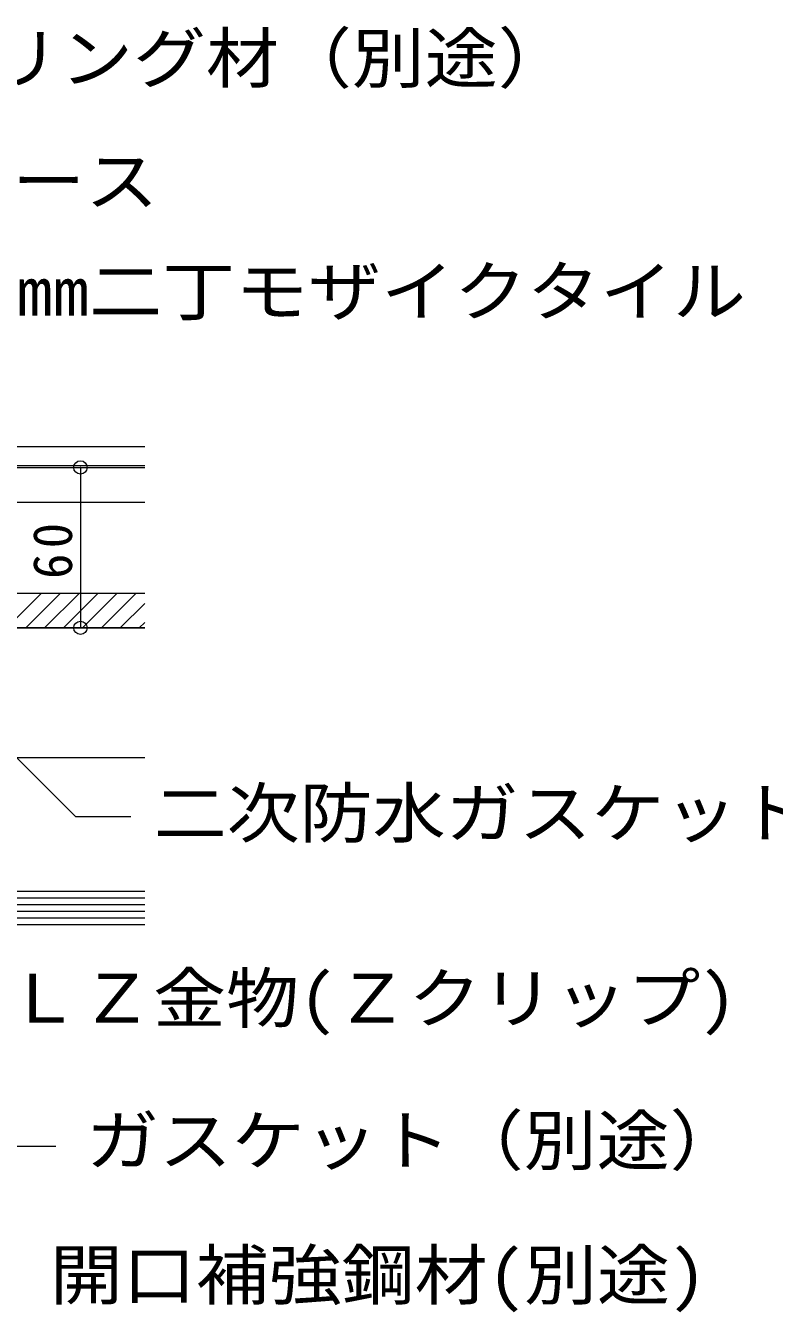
# Model space of a CAD drawing. Units: millimetres on the paper, enlarged 8 times, with parts at other scales. Extents: x -1558 to 1610, y -1130 to 1116.
# Drawn here: x 1015.7 to 1239.7, y 325.1 to 710.1 of the extents above; entities that cross this region are included whole.
import ezdxf
from ezdxf.enums import TextEntityAlignment as Align

# ---------------------------------------------------------------- set-up
doc = ezdxf.new("R2010")
doc.units = ezdxf.units.MM
doc.header["$LTSCALE"] = 8
doc.header["$PDMODE"] = 32
doc.header["$PDSIZE"] = 4
for name, color, linetype, lineweight in [('1-0', 2, 'Continuous', 18), ('1-4', 4, 'Continuous', 9), ('1-6', 1, 'Continuous', 18), ('1-9', 7, 'Continuous', 9)]:
    doc.layers.add(name, color=color, linetype=linetype, lineweight=lineweight)
doc.styles.add('ＭＳ ゴシック', font='')
doc.styles.get('ＭＳ ゴシック').set_extended_font_data('MS Gothic')

msp = doc.modelspace()

# ---------------------------------------------------------------- linework, layer by layer
at = {"layer": '1-0'}
for p, q in [((817.712, 577.932), (1051.286, 577.932)), ((817.712, 567.532), (1051.286, 567.532)), ((817.712, 540.332), (1051.286, 540.332)), ((817.712, 529.932), (1051.286, 529.932))]:
    msp.add_line(p, q, dxfattribs=at)
at = {"layer": '1-4', "color": 7}
for p, q in [((1020.445, 540.333), (1010.045, 529.932)), ((1026.102, 540.333), (1015.701, 529.932)), ((1031.759, 540.333), (1021.358, 529.932)), ((1037.416, 540.333), (1027.015, 529.932)), ((1043.073, 540.333), (1032.672, 529.932)), ((1048.73, 540.333), (1038.329, 529.932)), ((1051.286, 537.232), (1043.986, 529.932)), ((1051.286, 531.575), (1049.642, 529.932)), ((1051.286, 529.932), (817.712, 529.932)), ((852.912, 491.132), (1051.286, 491.132)), ((809.711, 451.132), (1051.286, 451.132)), ((809.711, 449.132), (1051.286, 449.132)), ((809.711, 447.132), (1051.286, 447.132)), ((809.711, 445.132), (1051.286, 445.132)), ((809.711, 443.132), (1051.286, 443.132)), ((809.711, 441.132), (1051.286, 441.132))]:
    msp.add_line(p, q, dxfattribs=at)
msp.add_lwpolyline([(817.712, 529.932), (817.712, 540.332), (1051.286, 540.332)], dxfattribs=at)
at = {"layer": '1-6'}
for p, q in [((817.712, 584.158), (1051.286, 584.158)), ((977.712, 578.558), (1051.286, 578.558))]:
    msp.add_line(p, q, dxfattribs=at)
at = {"layer": '1-9'}
for p, q in [((1032.075, 577.932), (1032.075, 529.932)), ((968.537, 535.505), (1030.566, 473.474)), ((1030.566, 473.474), (1047.139, 473.474)), ((973.95, 374.821), (1024.732, 374.821))]:
    msp.add_line(p, q, dxfattribs=at)
for p in [(1032.075, 577.932), (1032.075, 529.932)]:
    msp.add_point(p, dxfattribs=at)

# ---------------------------------------------------------------- texts
at = {"layer": '1-9', "style": 'ＭＳ ゴシック', "width": 1.1}
for s, p in [('シーリング材（別途）', (960.46, 688.78)), ('メース', (989.865, 652.012)), ('50㎜二丁モザイクタイル', (991.082, 619.029)), ('二次防水ガスケット(推奨)', (1053.984, 462.844)), ('ＬＺ金物(Ｚクリップ)', (1010.137, 407.434)), ('ガスケット（別途）', (1033.71, 364.856)), ('開口補強鋼材(別途)', (1022.914, 324.6))]:
    msp.add_text(s, height=14.55, dxfattribs=at).set_placement(p, align=Align.BOTTOM_LEFT)
at = {"layer": '1-9', "insert": (1029.735, 544.568), "char_height": 11.73, "attachment_point": 7, "rotation": 90, "style": 'ＭＳ ゴシック'}
msp.add_mtext('\\T1.21;\\W0.95;60', dxfattribs=at)

doc.saveas('drawing.dxf')
